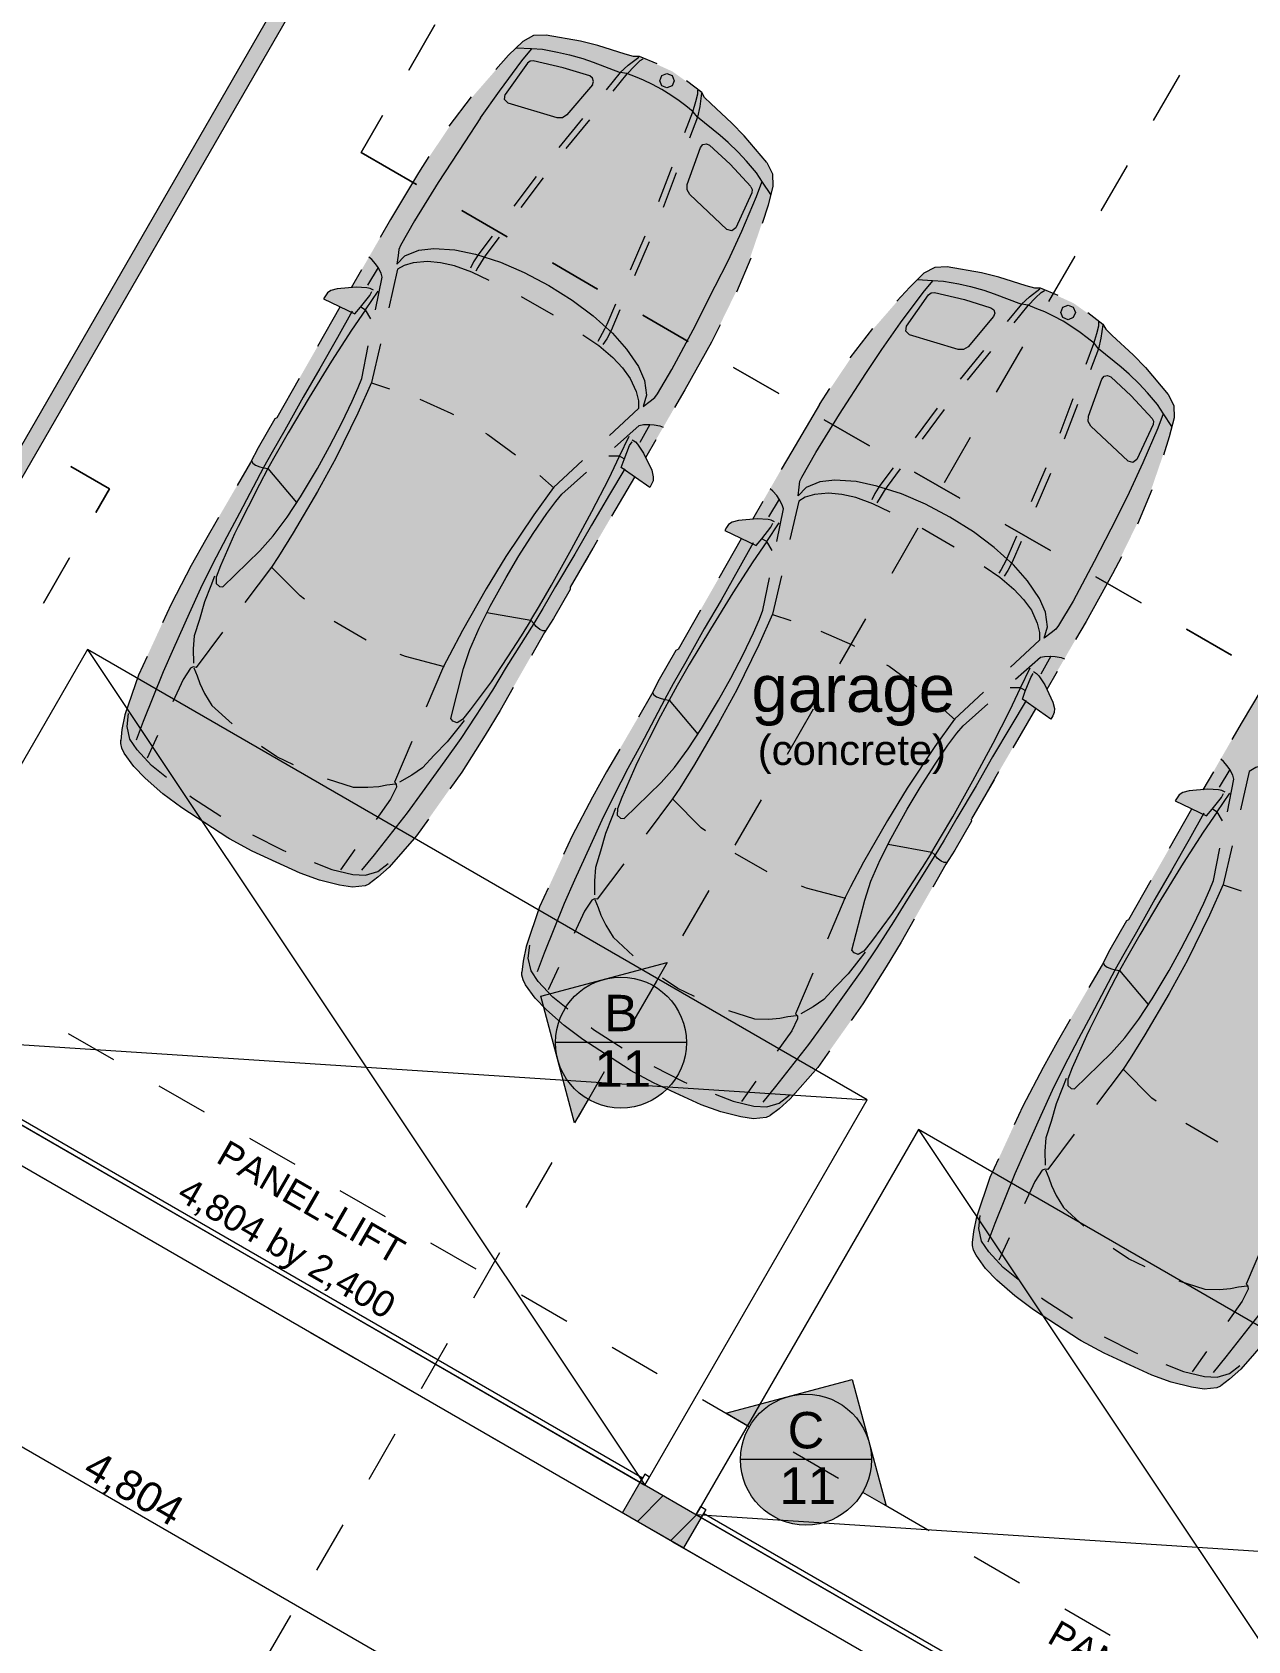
# Model space of a CAD drawing. Header units: millimetres. Extents: x -32670 to 167061, y -51554 to 64441.
# Drawn here: x 43859 to 50420, y -17517 to -8838 of the extents above; entities that cross this region are included whole.
import ezdxf
from ezdxf import colors
from ezdxf.entities.mleader import LeaderData, LeaderLine
from ezdxf.math import Vec2, Vec3

# ---------------------------------------------------------------- set-up
doc = ezdxf.new("R2010")
doc.units = ezdxf.units.MM
doc.layers.get('0').update_dxf_attribs({"color": 252})
doc.layers.add('M-HVAC-TEXT', color=4, linetype='Continuous')
doc.layers.add('PDF_FloorsRaised', color=252, linetype='Continuous')
doc.styles.add('18_100', font='romans.shx', dxfattribs={"width": 0.8})
doc.styles.add('PDF Arial', font='arial.ttf')

# ---------------------------------------------------------------- blocks, each defined once
blk = doc.blocks.new('A$C5C0F3808')
at = {"layer": 'PDF_FloorsRaised', "lineweight": 13}
for points in [[(-5485.2, 12756.4), (-2009.9, 18775.8), (-1932, 18730.8), (-5407.3, 12711.4)], [(-3952.8, 12454.1), (-3857.3, 12370.5), (-3756.4, 12293.6), (-3633.5, 12209.8), (-3506.7, 12132.1), (-3502.6, 12129.7), (-3498.4, 12127.4), (-3437.2, 12092.9), (-3375.2, 12059.7), (-3247.9, 11997.2), (-3117.5, 11941.7), (-3012.1, 11904.3), (-2903.8, 11876.3), (-2858.3, 11868.2), (-2812.2, 11867.3), (-2766.5, 11873.5), (-2756.4, 11877.5), (-2746.9, 11882.9), (-2745.9, 11883.6), (-2744.9, 11884.3), (-2697.6, 11919.8), (-2637.1, 11973.4), (-2488.5, 12143.3), (-2245.2, 12486.6), (-2119, 12686), (-2038.1, 12819.9), (-1797.8, 13239.9), (-1749.4, 13315.1), (-1658.9, 13471.8), (-1659.8, 13483.8), (-1312, 14079.9), (-1229.9, 14023.1), (-1219.9, 14040.5), (-1212.4, 14058.1), (-1211, 14080.6), (-1219.5, 14115.1), (-1252.1, 14183.9), (-1040.5, 14550), (-896.8, 14807.3), (-721.1, 15166.8), (-591.3, 15545.3), (-565.2, 15648.1), (-562.3, 15674.9), (-564.2, 15701.9), (-570.9, 15728.1), (-582.2, 15752.7), (-597.7, 15774.8), (-719.8, 15919), (-786.6, 15988.5), (-900.3, 16093.2), (-934.4, 16126.1), (-949.4, 16153.6), (-1108.4, 16267), (-1286.2, 16348), (-1317.5, 16347.2), (-1363, 16360.3), (-1510.5, 16406.5), (-1604.1, 16429.6), (-1790, 16463.2), (-1817, 16465.5), (-1843.9, 16463.1), (-1869.9, 16455.8), (-1894.2, 16443.9), (-1916, 16427.9), (-1992, 16354), (-2254.9, 16052.3), (-2478.3, 15720.4), (-2629.3, 15467.3), (-2840.5, 15101), (-2916.4, 15094.8), (-2950.6, 15084.9), (-2969.4, 15072.5), (-2980.8, 15057.2), (-2990.9, 15039.8), (-2900.7, 14997.2), (-3243, 14397.8), (-3253.9, 14392.6), (-3344.3, 14236), (-3385.3, 14156.4), (-3628.8, 13738.3), (-3704.4, 13601.3), (-3813.9, 13392.3), (-3989.6, 13009.9), (-4062.4, 12796.3), (-4078.6, 12717.1), (-4085.7, 12658.3), (-4086.1, 12649.5), (-4085.3, 12640.6), (-4082.8, 12628.4), (-4078.9, 12616.5), (-4072.9, 12602.6), (-4066, 12589.2), (-4014.1, 12517.7)], [(-1787.7, 11204.1), (-1692.3, 11120.5), (-1591.4, 11043.6), (-1468.5, 10959.8), (-1341.6, 10882.1), (-1337.5, 10879.7), (-1333.4, 10877.4), (-1272.1, 10842.9), (-1210.1, 10809.7), (-1082.9, 10747.2), (-952.4, 10691.7), (-847, 10654.3), (-738.7, 10626.3), (-693.3, 10618.2), (-647.2, 10617.3), (-601.4, 10623.5), (-591.3, 10627.5), (-581.8, 10632.9), (-580.8, 10633.6), (-579.8, 10634.3), (-532.6, 10669.8), (-472, 10723.4), (-323.5, 10893.3), (-80.2, 11236.6), (46.1, 11436), (127, 11569.9), (367.2, 11989.9), (415.7, 12065.1), (506.1, 12221.8), (505.2, 12233.8), (853.1, 12829.9), (935.1, 12773.1), (945.2, 12790.5), (952.7, 12808.1), (954, 12830.6), (945.5, 12865.1), (912.9, 12933.9), (1124.5, 13300), (1268.2, 13557.3), (1444, 13916.8), (1573.8, 14295.3), (1599.8, 14398), (1602.8, 14424.9), (1600.9, 14451.9), (1594.2, 14478.1), (1582.9, 14502.6), (1567.3, 14524.8), (1445.3, 14669), (1378.5, 14738.5), (1264.7, 14843.1), (1230.7, 14876), (1215.7, 14903.6), (1056.6, 15017), (878.9, 15098), (847.6, 15097.2), (802.1, 15110.2), (654.5, 15156.4), (560.9, 15179.6), (375.1, 15213.1), (348.1, 15215.5), (321.2, 15213), (295.1, 15205.8), (270.8, 15193.9), (249, 15177.9), (173.1, 15104), (-89.8, 14802.3), (-313.3, 14470.3), (-464.2, 14217.3), (-675.5, 13851), (-751.4, 13844.8), (-785.5, 13834.9), (-804.3, 13822.5), (-815.8, 13807.2), (-825.8, 13789.8), (-735.6, 13747.2), (-1078, 13147.8), (-1088.8, 13142.6), (-1179.3, 12986), (-1220.2, 12906.4), (-1463.8, 12488.3), (-1539.3, 12351.3), (-1648.8, 12142.3), (-1824.5, 11759.9), (-1897.3, 11546.3), (-1913.5, 11467.1), (-1920.6, 11408.3), (-1921, 11399.5), (-1920.3, 11390.6), (-1917.7, 11378.4), (-1913.8, 11366.5), (-1907.9, 11352.6), (-1900.9, 11339.2), (-1849.1, 11267.7)], [(643.9, 9745.7), (739.4, 9662.1), (840.3, 9585.2), (963.2, 9501.4), (1090, 9423.8), (1094.2, 9421.4), (1098.3, 9419), (1159.5, 9384.5), (1221.5, 9351.3), (1348.8, 9288.8), (1479.2, 9233.3), (1584.6, 9196), (1692.9, 9167.9), (1738.4, 9159.8), (1784.5, 9158.9), (1830.2, 9165.1), (1840.4, 9169.1), (1849.8, 9174.5), (1850.8, 9175.2), (1851.8, 9175.9), (1899.1, 9211.4), (1959.6, 9265), (2108.2, 9434.9), (2351.5, 9778.2), (2477.7, 9977.6), (2558.6, 10111.5), (2798.9, 10531.5), (2847.3, 10606.7), (2937.8, 10763.4), (2936.9, 10775.4), (3284.8, 11371.5), (3366.8, 11314.7), (3376.8, 11332.2), (3384.4, 11349.7), (3385.7, 11372.2), (3377.2, 11406.7), (3344.6, 11475.5), (3556.2, 11841.7), (3699.9, 12098.9), (3875.6, 12458.4), (4005.4, 12836.9), (4031.5, 12939.6), (4034.4, 12966.5), (4032.5, 12993.5), (4025.8, 13019.7), (4014.5, 13044.3), (3999, 13066.4), (3877, 13210.6), (3810.1, 13280.1), (3696.4, 13384.7), (3662.3, 13417.7), (3647.3, 13445.2), (3488.3, 13558.6), (3310.5, 13639.6), (3279.2, 13638.8), (3233.7, 13651.9), (3086.2, 13698.1), (2992.6, 13721.2), (2806.7, 13754.8), (2779.8, 13757.1), (2752.8, 13754.7), (2726.8, 13747.4), (2702.5, 13735.5), (2680.7, 13719.5), (2604.7, 13645.6), (2341.8, 13343.9), (2118.4, 13012), (1967.4, 12758.9), (1756.2, 12392.6), (1680.3, 12386.4), (1646.1, 12376.5), (1627.3, 12364.2), (1615.9, 12348.8), (1605.8, 12331.4), (1696, 12288.8), (1353.7, 11689.5), (1342.8, 11684.2), (1252.4, 11527.6), (1211.4, 11448), (967.9, 11030), (892.3, 10892.9), (782.8, 10683.9), (607.1, 10301.5), (534.3, 10088), (518.1, 10008.7), (511, 9950), (510.6, 9941.1), (511.4, 9932.2), (513.9, 9920), (517.8, 9908.1), (523.8, 9894.2), (530.8, 9880.8), (582.6, 9809.3)], [(-1562.4, 10721.4), (-1469, 10684), (-1368.8, 10674.5), (-1270, 10693.5), (-1180.5, 10739.6), (-1107.7, 10809.1), (-1057.4, 10896.2), (-1033.6, 10994), (-1038.4, 11094.5), (-1071.3, 11189.6), (-1129.7, 11271.6), (-1208.8, 11333.8), (-1135.6, 11460.6), (-1818.6, 11277.6), (-1635.6, 10594.6)], [(-693.3, 8954.4), (-730.7, 8861), (-740.3, 8760.8), (-721.2, 8662), (-675.1, 8572.6), (-605.7, 8499.8), (-518.5, 8449.4), (-420.7, 8425.7), (-320.2, 8430.5), (-225.1, 8463.4), (-143.1, 8521.8), (-80.9, 8600.9), (45.9, 8527.7), (-137.1, 9210.7), (-820.1, 9027.7)], [(-1282.1, 8655.7), (-953.2, 8465.9), (-1048.2, 8301.3), (-1377.1, 8491.2)]]:
    blk.add_hatch(color=7, dxfattribs=at).paths.add_polyline_path(points)
at = {"layer": 'PDF_FloorsRaised', "color": 7, "lineweight": 13}
for points in [[(-6437.9, 22706.4), (-11328.1, 14236.4), (-11328, 14236.4), (6321.2, 4046.6), (11211.2, 12516.5)], [(-5485.2, 12756.4), (-5407.3, 12711.4), (-1932, 18730.8), (-2009.9, 18775.8), (-4803.2, 20388.5), (-4848.2, 20310.6), (-2054.9, 18697.8), (-5429, 12851), (-10286.6, 15655.6), (-10349.8, 15567.8), (-5492.2, 12763.3)], [(-2530.8, 16273.7), (-2389.7, 16518.1)], [(-1098.3, 16216.8), (-1109.7, 16189.2), (-1137.4, 16177.7), (-1165, 16189.2), (-1176.5, 16216.8), (-1165, 16244.5), (-1137.4, 16255.9), (-1109.7, 16244.5)], [(-2489, 15657.5), (-2787.2, 15829.7), (-2671.9, 16029.3), (-2787.2, 15829.7)], [(-2000.2, 15375.3), (-2244.6, 15516.4)], [(-1511.4, 15093.1), (-1755.8, 15234.2)], [(626.7, 14981), (632.1, 14962.4), (625.1, 14944.4), (487.8, 14782), (463.8, 14766.3), (435.2, 14766.4), (171.3, 14845.9), (151.5, 14864.9), (155.4, 14891.9), (275.1, 15061.5), (288.8, 15072.2), (306.2, 15073.5), (467.7, 15037.2), (611.1, 14992.4)], [(-1022.6, 14810.8), (-1267, 14952)], [(1066.8, 14966.8), (1055.3, 14939.2), (1027.7, 14927.7), (1000, 14939.2), (988.6, 14966.8), (1000, 14994.5), (1027.7, 15005.9), (1055.3, 14994.5)], [(-533.8, 14528.6), (-778.2, 14669.7)], [(1258.1, 14618.8), (1368.7, 14517), (1480.8, 14395.3), (1488.4, 14379.7), (1486, 14362.4), (1399, 14173.9), (1377.5, 14157.1), (1351.2, 14164.7), (1150.4, 14353.5), (1136, 14378.2), (1137.6, 14406.8), (1209.6, 14606.9), (1221.7, 14622.1), (1240.5, 14626.7)], [(-44.9, 14246.4), (-289.3, 14387.5)], [(443.9, 13964.2), (199.5, 14105.3)], [(932.7, 13681.9), (688.3, 13823.1)], [(-4361.1, 13643.5), (-4502.2, 13399.1)], [(1421.5, 13399.7), (1177.1, 13540.8)], [(1910.3, 13117.5), (1665.9, 13258.6)], [(-5465, 11070.7), (-1256.1, 8640.7), (-56.1, 10719.2), (-4265, 13149.2)], [(-5439, 11055.7), (-1282.1, 8655.7), (-1269.6, 8677.4), (-5426.5, 11077.4)], [(-979.2, 8480.9), (3229.7, 6050.9), (4429.7, 8129.3), (220.8, 10559.3)], [(-1282.1, 8655.7), (-1256.1, 8640.7), (-1231.1, 8684), (-1257.1, 8699)], [(-1282.1, 8655.7), (-953.2, 8465.9), (-1048.2, 8301.3), (-1377.1, 8491.2)], [(-953.2, 8465.9), (-979.2, 8480.9), (-954.2, 8524.2), (-928.2, 8509.2)], [(-953.2, 8465.9), (3203.7, 6065.9), (3216.2, 6087.5), (-940.7, 8487.5)]]:
    blk.add_lwpolyline(points, close=True, dxfattribs=at)
for points in [[(-1790, 16463.2), (-1857.1, 16460), (-1916, 16427.9), (-1992, 16354), (-2061.4, 16277.6)], [(-1190.9, 16308.2), (-1286.2, 16348), (-1317.5, 16347.2), (-1363, 16360.3), (-1510.5, 16406.5), (-1604.1, 16429.6), (-1790, 16463.2)], [(-2143.2, 16016.9), (-2041.7, 16160.8), (-1920, 16324), (-1868, 16386.9)], [(-1858.9, 16323.5), (-1876.2, 16322.2), (-1890, 16311.5), (-2009.7, 16142)], [(-1949.9, 16395), (-1868.8, 16390), (-1809, 16386.3), (-1727.3, 16371.2), (-1663.6, 16356.3), (-1591.3, 16336.3), (-1536.4, 16317.4), (-1389.7, 16260.8), (-1465.8, 16167.4)], [(-1540, 16194.4), (-1532.9, 16212.4), (-1538.3, 16231), (-1554, 16242.4), (-1697.4, 16287.2), (-1858.9, 16323.5)], [(-1427.9, 16161.1), (-1352.6, 16253.5), (-1313, 16295.1), (-1282.6, 16325.3), (-1264.9, 16335.7)], [(-950.6, 16149.1), (-960.3, 16078), (-973.2, 16020.3), (-995, 16049.6), (-1035.2, 16080.5), (-1071.6, 16109.2), (-1116.4, 16138.8), (-1164.7, 16169.5), (-1215.4, 16196), (-1263.5, 16220), (-1306.5, 16237.1), (-1353.4, 16256.5), (-1389.7, 16260.8), (-1346.1, 16300.8), (-1289.4, 16344.7)], [(1628.1, 16247.5), (1487, 16003.1)], [(-1540, 16194.4), (-1677.3, 16032), (-1701.2, 16016.3), (-1729.9, 16016.4)], [(-1040.4, 15937.4), (-998, 16048.8), (-981.8, 16103.9), (-970.9, 16145.3), (-970.7, 16165.8)], [(-597.7, 15774.8), (-719.8, 15919), (-786.6, 15988.5), (-900.3, 16093.2), (-934.4, 16126.1), (-949.4, 16153.6), (-1031.5, 16216.2)], [(-2313.6, 15971.3), (-2191.8, 16130)], [(-1729.9, 16016.4), (-1993.8, 16095.9), (-2013.5, 16114.9), (-2009.7, 16141.9)], [(-2143.2, 16016.9), (-2228.2, 15888), (-2371.5, 15667.5), (-2499.8, 15461.6), (-2574.6, 15328), (-2585, 15305.7), (-2588, 15273.8), (-2594.4, 15227.1), (-2551.3, 15272.3), (-2476.5, 15303), (-2396.1, 15312), (-2282, 15304), (-2170, 15280.4), (-2036.5, 15237.4), (-1907.4, 15182.4), (-1774.8, 15112.7), (-1648.2, 15032.8), (-1536, 14948.5), (-1432, 14854.4), (-1355.6, 14769.2), (-1291.6, 14674.3), (-1259.2, 14600.2), (-1248.4, 14520), (-1266, 14460.2), (-1228.7, 14489), (-1202.6, 14507.5), (-1188.4, 14527.7), (-1110.2, 14659.3), (-996.1, 14873.4), (-876.8, 15107.7), (-807.7, 15245.8), (-733.7, 15405.7), (-653.3, 15592.7), (-624.8, 15669.1)], [(-1718.5, 15857.3), (-1592.2, 16012.3)], [(-1680.6, 15851), (-1554.3, 16006.1)], [(-576.8, 15602.2), (-621.7, 15669.9), (-654.8, 15719.9), (-708.7, 15783.1), (-753.5, 15830.8), (-807, 15883.5), (-850.8, 15921.6), (-973.2, 16020.3), (-1016, 15907.7)], [(-2422.4, 15807.2), (-2478.3, 15720.4), (-2629.3, 15467.3), (-2685.2, 15370.3)], [(-679.1, 15612.4), (-766.1, 15423.9), (-787.6, 15407.1), (-813.9, 15414.7), (-1014.7, 15603.5), (-1029.1, 15628.3), (-1027.5, 15656.9), (-955.5, 15857), (-943.4, 15872.1), (-924.6, 15876.7), (-906.9, 15868.9), (-796.4, 15767), (-684.2, 15645.4)], [(-1111.5, 15750.4), (-1182.5, 15563.4)], [(-1087.1, 15720.7), (-1158.1, 15533.7)], [(-597.7, 15774.8), (-566.9, 15715.2), (-565.2, 15648.1), (-591.3, 15545.3), (-622.7, 15446.9)], [(1345.9, 15758.7), (1204.8, 15514.3)], [(-1961.2, 15539.4), (-1841.5, 15699.7)], [(-1923.3, 15533.1), (-1803.6, 15693.4)], [(-684.2, 15645.3), (-676.7, 15629.7), (-679.1, 15612.4)], [(-2080.8, 15379.1), (-2152.9, 15282.5), (-2180.6, 15239.2), (-2197.2, 15206.1)], [(-2042.9, 15372.8), (-2114.2, 15277.3), (-2129.7, 15255.2), (-2157.8, 15209.6), (-2169.1, 15190)], [(-1257.6, 15378.1), (-1336.6, 15194.4)], [(-1233.2, 15348.4), (-1312.2, 15164.7)], [(-2785.1, 15197.1), (-2841, 15100.2)], [(-2709.5, 14981.7), (-2673.8, 15156.9), (-2680.4, 15178.9), (-2696.6, 15208.9), (-2754, 15114.3)], [(-2696.6, 15208.9), (-2709.9, 15228.3), (-2730.4, 15253), (-2745.5, 15265.8)], [(-2097.5, 15139.2), (-2190.5, 15184.2), (-2283.6, 15217.5), (-2359.1, 15234.2), (-2429.8, 15241.5), (-2506.5, 15233.9), (-2556.3, 15219.3), (-2591.1, 15199.4), (-2639, 14991.5)], [(-685.4, 15260.2), (-761.9, 15075.4)], [(375, 15213.1), (308, 15210), (249, 15177.9), (173.1, 15104), (103.6, 15027.6)], [(974.2, 15058.2), (878.9, 15098), (847.6, 15097.2), (802.1, 15110.2), (654.5, 15156.4), (560.9, 15179.6), (375.1, 15213.1)], [(1063.7, 15269.9), (922.6, 15025.5)], [(-2721.2, 15086.3), (-2739.2, 15095.4), (-2756.5, 15099), (-2814.8, 15103.1), (-2916.4, 15094.8), (-2950.6, 15084.9), (-2969.4, 15072.5), (-2980.8, 15057.2), (-2990.9, 15039.8), (-2821.6, 14959.8), (-2790.9, 14994.9), (-2741.5, 15058), (-2730.1, 15079.8)], [(1540.3, 14419.1), (1511.8, 14342.7), (1431.3, 14155.7), (1357.4, 13995.8), (1288.3, 13857.7), (1169, 13623.4), (1054.9, 13409.3), (976.6, 13277.7), (962.4, 13257.5), (936.3, 13239), (899.1, 13210.2), (916.6, 13270), (905.9, 13350.2), (873.5, 13424.3), (809.5, 13519.2), (733.1, 13604.4), (629, 13698.5), (516.8, 13782.8), (390.3, 13862.7), (257.7, 13932.4), (128.6, 13987.4), (-4.9, 14030.4), (-116.9, 14054), (-231.1, 14062), (-311.4, 14053), (-386.2, 14022.3), (-429.3, 13977.1), (-422.9, 14023.8), (-420, 14055.7), (-409.6, 14078), (-334.7, 14211.6), (-206.4, 14417.5), (-63.1, 14637.9), (21.9, 14766.9), (123.4, 14910.8), (245.1, 15074), (297.1, 15136.9)], [(215.2, 15144.9), (296.2, 15139.9), (356.1, 15136.2), (437.8, 15121.2), (501.4, 15106.3), (573.8, 15086.3), (628.7, 15067.4), (775.4, 15010.8), (699.2, 14917.3)], [(-2788.8, 14996.3), (-2763.7, 14981.7), (-2696.1, 15080.9)], [(-1924.7, 15053), (-1751.5, 14953)], [(737.2, 14911.1), (812.5, 15003.5), (852.1, 15045.1), (882.5, 15075.2), (900.2, 15085.7)], [(1214.4, 14899.1), (1204.8, 14828), (1191.9, 14770.3), (1170.1, 14799.6), (1129.8, 14830.5), (1093.5, 14859.1), (1048.7, 14888.8), (1000.4, 14919.5), (949.6, 14945.9), (901.5, 14969.9), (858.5, 14987.1), (811.7, 15006.5), (775.4, 15010.8), (818.9, 15050.8), (875.7, 15094.7)], [(-2836.8, 14973.7), (-2916.1, 14832.4), (-3010.5, 14665), (-3100.7, 14509.4), (-3199.8, 14331.8), (-3268.1, 14213.8), (-3314.6, 14129.7), (-3444.2, 13883.3), (-3513.6, 13756.9), (-3589.3, 13608.3), (-3654.4, 13478.2), (-3715.8, 13343.3), (-3801.1, 13153.8), (-3856.9, 13028.6), (-3964.5, 12760.4), (-4002.3, 12659.6)], [(-2735.2, 14932.9), (-2763.7, 14981.7), (-2839.5, 14871), (-2947.5, 14704.6), (-3068.2, 14508), (-3182.2, 14317.2), (-3246.6, 14204), (-3291.1, 14125.1), (-3337.2, 14038), (-3397.7, 13917.4), (-3452.4, 13811.1), (-3470.5, 13773.2), (-3546.3, 13600.2), (-3570.1, 13539.1), (-3570.7, 13504.6), (-3552.4, 13488.9), (-3533.8, 13485.8), (-3334, 13681.2), (-3262, 13760.9), (-3187.7, 13862.4), (-3115.7, 13972.4), (-3023.8, 14125.2), (-2957.9, 14243.3), (-2891.5, 14371.3), (-2835.7, 14487.6), (-2803.1, 14561.6), (-2785, 14610.6), (-2749.4, 14785.8)], [(-2902.1, 14994.7), (-3022.6, 14783.7)], [(-1415.5, 15010.6), (-1462.6, 14901.1), (-1474, 14876.7), (-1499.5, 14829.4), (-1510.8, 14809.9)], [(-1391.1, 14980.9), (-1438.7, 14870.2), (-1462.4, 14824.5), (-1482.7, 14793.7)], [(1133.5, 14966.2), (1215.7, 14903.6), (1230.7, 14876), (1264.7, 14843.1), (1378.5, 14738.5), (1445.3, 14669), (1567.3, 14524.8), (1598.1, 14465.1), (1599.8, 14398), (1573.8, 14295.3), (1542.3, 14196.9)], [(-1590.5, 14846.5), (-1505.1, 14788.5), (-1429.7, 14724.5), (-1377.5, 14667.4), (-1335.8, 14609.9), (-1304, 14539.6), (-1291.8, 14489.2), (-1291.6, 14449.2), (-1447.7, 14303.7)], [(-849.6, 14899.1), (-896.8, 14807.3), (-1040.5, 14550), (-1096.5, 14453.2)], [(-148.5, 14721.3), (-26.7, 14880)], [(1124.7, 14687.3), (1167, 14798.8), (1183.3, 14853.9), (1194.2, 14895.3), (1194.4, 14915.8)], [(-2683.9, 14796.6), (-2731.9, 14588.8), (-2806.6, 14423.4), (-2925.1, 14181.4), (-3023.8, 14001.5), (-3154.3, 13777.7), (-3233.7, 13650.7), (-3271.9, 13592.3), (-3415.3, 13401.4)], [(446.5, 14607.3), (572.9, 14762.3)], [(484.4, 14601), (610.8, 14756)], [(781.4, 14781), (640.3, 14536.6)], [(1588.2, 14352.2), (1543.3, 14419.9), (1510.2, 14469.9), (1456.4, 14533.1), (1411.6, 14580.8), (1358.1, 14633.5), (1314.3, 14671.6), (1191.9, 14770.3), (1149.1, 14657.6)], [(-3121.8, 14610), (-3242.4, 14399)], [(-2732.4, 14586.9), (-2634, 14555.2)], [(-2472, 14498), (-2303, 14423.1), (-2289.9, 14415.5)], [(-313.3, 14470.3), (-257.4, 14557.2)], [(1053.6, 14500.4), (982.5, 14313.4)], [(-313.3, 14470.4), (-464.2, 14217.3), (-520.1, 14120.3)], [(203.9, 14289.4), (323.5, 14449.7)], [(241.8, 14283.1), (361.4, 14443.4)], [(1078, 14470.7), (1006.9, 14283.7)], [(-3242.9, 14397.9), (-3253.9, 14392.6), (-3344.3, 14236), (-3385.3, 14156.4), (-3456.7, 14033.8)], [(-1420.9, 14237.8), (-1287, 14356.3), (-1264.7, 14361.5), (-1230.6, 14362.5), (-1283.8, 14265.5)], [(-1230.6, 14362.5), (-1207.2, 14360.6), (-1175.5, 14355.3), (-1156.9, 14348.7)], [(-2116.7, 14315.6), (-2103.6, 14308.1), (-1954, 14199.4)], [(-1368.6, 14176.4), (-1393.8, 14190.8), (-1341.7, 14298.9)], [(-1324.5, 14279.9), (-1307.7, 14268.9), (-1295.9, 14255.7), (-1263.2, 14207.2), (-1219.5, 14115.1), (-1211, 14080.6), (-1212.4, 14058.1), (-1219.9, 14040.5), (-1229.9, 14023.1), (-1383.9, 14129.7), (-1368.8, 14173.9), (-1338.9, 14248.2), (-1325.7, 14269)], [(-1196.6, 14280), (-1252.6, 14183.1)], [(499.2, 14292.2), (358.1, 14047.8)], [(-3379.9, 14166.7), (-3373, 14153.2), (-3358.7, 14142.3), (-3334.2, 14133.3), (-3313.8, 14129.3), (-3291.1, 14125.1), (-3136.4, 13940.8)], [(-1594, 14167.4), (-1750, 14021.9), (-1855.9, 13874.5), (-2006.3, 13650.9), (-2112.7, 13475.5), (-2241.2, 13250.5), (-2311.5, 13118.2), (-2343, 13056), (-2436.6, 12836.4)], [(-1791.5, 13249.7), (-1806.7, 13248.9), (-1823.3, 13255.9), (-1843.4, 13272.6), (-1857.3, 13290.9), (-1871.9, 13305.8), (-1825.9, 13383.8), (-1760.1, 13496.1), (-1651.8, 13690.3), (-1541.9, 13893), (-1451.8, 14069.8), (-1393.8, 14190.8), (-1450.4, 14191.1)], [(-4353.9, 14135.9), (-4146.1, 14015.9), (-4220, 13887.9), (-4146.1, 14015.9), (-4354.4, 14136.1)], [(-1364.2, 14123.5), (-1446.9, 13984.2), (-1544.7, 13818.7), (-1634.4, 13662.8), (-1738.7, 13488.2), (-1806.6, 13370), (-1856.2, 13287.8), (-2004.9, 13052.2), (-2079.6, 12929), (-2170.4, 12789.1), (-2250.6, 12667.7), (-2336.7, 12547.1), (-2458.2, 12378.5), (-2538.7, 12267.5), (-2717.2, 12040.2), (-2785.6, 11957.1)], [(-2109, 13347.6), (-1871.9, 13305.8), (-1924.4, 13222.4), (-1998.6, 13109.6), (-2063.3, 13009.1), (-2087, 12974.5), (-2199, 12822.3), (-2240, 12771.2), (-2269.6, 12753.4), (-2292.3, 12761.4), (-2304.3, 12775.9), (-2234.9, 13046.7), (-2202, 13148.8), (-2151.2, 13264), (-2091.9, 13381.3), (-2005.6, 13537.3), (-1936.2, 13653.4), (-1858.6, 13775), (-1785.8, 13881.4), (-1737.9, 13946.6), (-1704.6, 13986.8), (-1570.7, 14105.3)], [(-1823.4, 14087.8), (-1746.7, 14018.6)], [(-1313.4, 14077.5), (-1435.9, 13867.6)], [(84.3, 14129.1), (12.2, 14032.5), (-15.5, 13989.2), (-32.1, 13956.1)], [(122.2, 14122.8), (50.9, 14027.3), (35.4, 14005.2), (7.2, 13959.6), (-4.1, 13940)], [(907.5, 14128.1), (828.5, 13944.4)], [(931.9, 14098.4), (852.9, 13914.7)], [(-531.6, 13958.9), (-544.9, 13978.3), (-565.4, 14003), (-580.4, 14015.8)], [(67.6, 13889.2), (-25.4, 13934.2), (-118.5, 13967.5), (-194.1, 13984.2), (-264.7, 13991.5), (-341.5, 13983.9), (-391.2, 13969.3), (-426, 13949.4), (-473.9, 13741.5)], [(1479.7, 14010.2), (1403.2, 13825.4)], [(-620, 13947.1), (-675.9, 13850.2)], [(-544.4, 13731.7), (-508.7, 13906.9), (-515.4, 13928.9), (-531.6, 13958.9), (-589, 13864.3)], [(-3557.4, 13861), (-3628.8, 13738.3), (-3704.4, 13601.3), (-3813.9, 13392.3), (-3860, 13292)], [(-556.1, 13836.3), (-574.1, 13845.4), (-591.4, 13849), (-649.7, 13853.1), (-751.4, 13844.8), (-785.5, 13834.9), (-804.3, 13822.5), (-815.8, 13807.2), (-825.8, 13789.8), (-656.6, 13709.8), (-625.9, 13744.9), (-576.4, 13808), (-565, 13829.8)], [(-623.8, 13746.3), (-598.6, 13731.7), (-531.1, 13830.9)], [(217, 13803.4), (75.9, 13559)], [(240.3, 13803), (413.5, 13703)], [(-671.7, 13723.7), (-751, 13582.4), (-845.5, 13415), (-935.7, 13259.4), (-1034.7, 13081.8), (-1103.1, 12963.8), (-1149.5, 12879.7), (-1279.2, 12633.3), (-1348.5, 12506.9), (-1424.3, 12358.3), (-1489.4, 12228.2), (-1550.8, 12093.3), (-1636, 11903.8), (-1691.8, 11778.6), (-1799.5, 11510.4), (-1837.2, 11409.6)], [(-1512.2, 13738), (-1581.4, 13618.2)], [(-570.1, 13682.9), (-598.6, 13731.7), (-674.4, 13621), (-782.5, 13454.6), (-903.1, 13258), (-1017.1, 13067.2), (-1081.5, 12954), (-1126.1, 12875.1), (-1172.1, 12788), (-1232.6, 12667.4), (-1287.3, 12561.1), (-1305.5, 12523.2), (-1381.2, 12350.2), (-1405, 12289.1), (-1405.6, 12254.6), (-1387.3, 12238.9), (-1368.7, 12235.8), (-1169, 12431.2), (-1097, 12510.9), (-1022.6, 12612.4), (-950.6, 12722.4), (-858.7, 12875.2), (-792.9, 12993.3), (-726.4, 13121.3), (-670.7, 13237.6), (-638.1, 13311.6), (-620, 13360.6), (-584.3, 13535.8)], [(-737, 13744.7), (-857.6, 13533.7)], [(749.5, 13760.6), (702.4, 13651.1), (691.1, 13626.7), (665.6, 13579.4), (654.3, 13559.9)], [(773.9, 13730.9), (726.3, 13620.2), (702.6, 13574.5), (682.3, 13543.7)], [(-1536.7, 13694.8), (-1659.2, 13484.9)], [(1315.5, 13649.1), (1268.2, 13557.3), (1124.5, 13300), (1068.5, 13203.2)], [(-3579.3, 13543.1), (-3600, 13491.8), (-3633.4, 13405.3), (-3660.3, 13309.8), (-3688.3, 13221.4), (-3694.1, 13151.2), (-3693.3, 13074.6)], [(-3093.6, 13419.2), (-3116.8, 13437), (-3271.9, 13592.3)], [(-518.9, 13546.6), (-566.8, 13338.8), (-641.5, 13173.4), (-760, 12931.4), (-858.7, 12751.5), (-989.2, 12527.7), (-1068.7, 12400.7), (-1106.9, 12342.3), (-1250.2, 12151.4)], [(574.5, 13596.5), (660, 13538.5), (735.3, 13474.5), (787.6, 13417.4), (829.3, 13359.9), (861, 13289.6), (873.3, 13239.2), (873.4, 13199.2), (717.4, 13053.7)], [(-1659.8, 13483.9), (-1658.9, 13471.8), (-1749.4, 13315.1), (-1797.8, 13239.9), (-1868.3, 13116.7)], [(-2760.8, 13199), (-2934.2, 13298.7)], [(-956.8, 13360), (-1077.3, 13149)], [(-567.3, 13336.9), (-469, 13305.2)], [(-65.2, 13314.6), (-206.3, 13070.2)], [(-3535.4, 13241.5), (-3678.8, 13050.6), (-3693.6, 13054.1), (-3708.1, 13046.9), (-3747.8, 12987.3), (-3803.6, 12865.4)], [(-307, 13248), (-137.9, 13173.1), (-124.9, 13165.5)], [(5729.1, 2871.1), (5664.2, 2908.6), (5499.6, 3003.6), (2451.7, 4763.3), (-1705.2, 7163.4), (-2034.1, 7353.2), (-6191, 9753.2), (-6884.2, 10153.4), (-6962.1, 10198.4), (-11820.5, 13003.5), (-11985.1, 13098.5), (-12050, 13136)], [(-4265, 13149.2), (-1256.1, 8640.7)], [(-3943.5, 13110.2), (-3989.6, 13009.9), (-4062.4, 12796.3), (-4078.6, 12717.1), (-4085.7, 12658.3)], [(-2337.1, 13054.8), (-2549.3, 13110.7), (-2576.4, 13121.8)], [(-1077.8, 13147.9), (-1088.8, 13142.6), (-1179.3, 12986), (-1220.2, 12906.4), (-1291.7, 12783.8)], [(744.1, 12987.8), (878, 13106.3), (900.3, 13111.5), (934.4, 13112.5), (881.2, 13015.5)], [(934.4, 13112.5), (957.9, 13110.6), (989.6, 13105.3), (1008.1, 13098.7)], [(-3690.9, 13049.9), (-3673, 13007.2), (-3658.5, 12965.3), (-3632.8, 12911.6), (-3593.3, 12846.1), (-3484.6, 12746.5)], [(48.4, 13065.6), (61.4, 13058.1), (211, 12949.4)], [(796.4, 12926.4), (771.3, 12940.8), (823.3, 13048.9)], [(840.5, 13029.9), (857.4, 13018.9), (869.1, 13005.7), (901.9, 12957.2), (945.5, 12865.1), (954, 12830.6), (952.7, 12808.1), (945.2, 12790.5), (935.1, 12773.1), (781.2, 12879.7), (796.3, 12923.9), (826.2, 12998.2), (839.4, 13019)], [(968.5, 13030), (912.5, 12933.1)], [(2174.3, 13098.8), (2118.4, 13012), (1967.4, 12758.9), (1911.5, 12662)], [(-1967.6, 12943.1), (-2038.1, 12819.9), (-2119, 12686), (-2245.2, 12486.6), (-2309.1, 12396.5)], [(373.6, 11999.7), (358.4, 11998.9), (341.8, 12005.9), (321.7, 12022.6), (307.8, 12040.9), (293.1, 12055.8), (339.2, 12133.8), (405, 12246.1), (513.2, 12440.3), (623.1, 12643), (713.2, 12819.8), (771.3, 12940.8), (714.7, 12941.1)], [(-1214.9, 12916.7), (-1207.9, 12903.2), (-1193.6, 12892.3), (-1169.1, 12883.3), (-1148.7, 12879.3), (-1126.1, 12875.1), (-971.3, 12690.8)], [(800.9, 12873.5), (718.1, 12734.2), (620.4, 12568.7), (530.7, 12412.8), (426.4, 12238.2), (358.4, 12120), (308.8, 12037.8), (160.2, 11802.2), (85.4, 11679), (-5.3, 11539.1), (-85.5, 11417.7), (-171.6, 11297.1), (-293.1, 11128.5), (-373.7, 11017.5), (-552.1, 10790.2), (-620.5, 10707.1)], [(571.1, 12917.4), (415, 12771.9), (309.1, 12624.5), (158.8, 12400.9), (52.4, 12225.5), (-76.2, 12000.5), (-146.5, 11868.2), (-178, 11806), (-271.6, 11586.4)], [(56.1, 12097.6), (293.1, 12055.8), (240.7, 11972.4), (166.5, 11859.6), (101.8, 11759.1), (78.1, 11724.5), (-33.9, 11572.3), (-75, 11521.2), (-104.5, 11503.4), (-127.3, 11511.4), (-139.3, 11525.9), (-69.9, 11796.7), (-36.9, 11898.8), (13.9, 12014), (73.1, 12131.3), (159.5, 12287.3), (228.8, 12403.4), (306.5, 12525), (379.3, 12631.4), (427.1, 12696.6), (460.5, 12736.8), (594.4, 12855.3)], [(-3838.1, 12458.5), (-3918.6, 12523.2), (-3997.4, 12607), (-4035.6, 12665.3), (-4051.4, 12733.3), (-4043, 12802.5)], [(-2231.9, 12765.2), (-2265.9, 12721.6), (-2324.2, 12649.4), (-2393.4, 12578.4), (-2456, 12510), (-2513.9, 12469.8), (-2580.7, 12432.2)], [(-347.4, 12825.8), (-488.6, 12581.3)], [(341.7, 12837.8), (418.3, 12768.6)], [(851.7, 12827.5), (729.2, 12617.6)], [(-3886.9, 12683.6), (-3942.7, 12561.8)], [(-2424.7, 12233.3), (-2488.5, 12143.3), (-2637.1, 11973.4), (-2697.6, 11919.8), (-2744.9, 11884.3), (-2746.9, 11882.9), (-2766.5, 11873.5), (-2835.3, 11866.8), (-2903.8, 11876.3), (-3012.1, 11904.3), (-3117.5, 11941.7), (-3375.2, 12059.7), (-3498.4, 12127.4), (-3506.7, 12132.1), (-3756.4, 12293.6), (-3857.3, 12370.5), (-3952.8, 12454.1), (-4014.1, 12517.7), (-4066, 12589.2), (-4078.9, 12616.5), (-4085.3, 12640.6), (-4085.7, 12658.4)], [(-3153.2, 12525.8), (-3243.2, 12569.4), (-3326, 12625.5)], [(-2515, 12652.4), (-2608.7, 12432.8), (-2598.3, 12421.7), (-2597.2, 12405.6), (-2629, 12341.4), (-2706.6, 12232.1)], [(-1392.3, 12611), (-1463.8, 12488.3), (-1539.3, 12351.3), (-1648.8, 12142.3), (-1694.9, 12042)], [(1887.2, 12273.4), (1922.9, 12448.6), (1916.3, 12470.5), (1900.1, 12500.5), (1842.7, 12405.9)], [(1900.1, 12500.5), (1886.8, 12519.9), (1866.3, 12544.7), (1851.3, 12557.4)], [(2499.2, 12430.8), (2406.2, 12475.8), (2313.1, 12509.1), (2237.6, 12525.8), (2166.9, 12533.1), (2090.2, 12525.5), (2040.4, 12510.9), (2005.6, 12491), (1957.7, 12283.2)], [(-2603.3, 12422), (-2649.2, 12416.1), (-2692.7, 12407.7), (-2752, 12403.1), (-2828.5, 12404.6), (-2969.1, 12448.9)], [(628.4, 12444.8), (505.9, 12234.9)], [(652.8, 12488), (583.7, 12368.2)], [(1811.6, 12488.7), (1755.7, 12391.8)], [(-3544.9, 12246.7), (-3698.2, 12346), (-3711.7, 12356.8)], [(-928.6, 12169.2), (-951.8, 12187), (-1106.9, 12342.3)], [(-629.7, 12336.9), (-770.8, 12092.5)], [(1875.5, 12377.9), (1857.5, 12387), (1840.2, 12390.6), (1781.9, 12394.7), (1680.3, 12386.4), (1646.1, 12376.5), (1627.3, 12364.2), (1615.9, 12348.8), (1605.8, 12331.4), (1775.1, 12251.4), (1805.8, 12286.6), (1855.2, 12349.6), (1866.6, 12371.4)], [(1807.9, 12287.9), (1833, 12273.4), (1900.6, 12372.5)], [(-1414.3, 12293.1), (-1435, 12241.8), (-1468.3, 12155.3), (-1495.2, 12059.8), (-1523.2, 11971.4), (-1529.1, 11901.2), (-1528.3, 11824.6)], [(1759.9, 12265.4), (1680.6, 12124.1), (1586.2, 11956.7), (1496, 11801), (1396.9, 11623.4), (1328.6, 11505.5), (1282.2, 11421.4), (1152.5, 11174.9), (1083.1, 11048.5), (1007.4, 10900), (942.3, 10769.8), (880.9, 10634.9), (795.6, 10445.4), (739.8, 10320.2), (632.2, 10052), (594.4, 9951.2)], [(1861.5, 12224.5), (1833, 12273.4), (1757.2, 12162.6), (1649.2, 11996.2), (1528.5, 11799.6), (1414.5, 11608.8), (1350.1, 11495.7), (1305.6, 11416.8), (1259.6, 11329.6), (1199, 11209), (1144.3, 11102.7), (1126.2, 11064.9), (1050.4, 10891.8), (1026.6, 10830.7), (1026, 10796.2), (1044.3, 10780.5), (1062.9, 10777.4), (1262.7, 10972.8), (1334.7, 11052.5), (1409, 11154), (1481, 11264), (1572.9, 11416.8), (1638.8, 11534.9), (1705.3, 11663), (1761, 11779.2), (1793.6, 11853.3), (1811.7, 11902.2), (1847.3, 12077.4)], [(1694.6, 12286.4), (1574.1, 12075.3)], [(505.2, 12233.9), (506.1, 12221.8), (415.7, 12065.1), (367.2, 11989.9), (296.8, 11866.7)], [(-3193.1, 12057.4), (-3209.1, 12063.6), (-3371.9, 12146.8)], [(-2822.4, 12069), (-2900.1, 11959.8)], [(1912.8, 12088.3), (1864.9, 11880.4), (1790.1, 11715), (1671.6, 11473), (1572.9, 11293.1), (1442.4, 11069.3), (1363, 10942.3), (1324.8, 10883.9), (1181.4, 10693)], [(-3041.8, 11998.8), (-2945.5, 11961.4), (-2833.6, 11935), (-2763.9, 11931.1), (-2697.2, 11951.4), (-2641.4, 11993.3)], [(-1370.4, 11991.5), (-1513.7, 11800.6), (-1528.5, 11804.1), (-1543, 11796.9), (-1582.7, 11737.3), (-1638.5, 11615.4)], [(-595.7, 11949), (-769.1, 12048.7)], [(1474.9, 11901.6), (1354.3, 11690.6)], [(-1778.4, 11860.2), (-1824.5, 11759.9), (-1897.3, 11546.3), (-1913.5, 11467.1), (-1920.6, 11408.3)], [(-911.9, 11848.1), (-1053, 11603.7)], [(-172.1, 11804.8), (-384.3, 11860.7), (-411.3, 11871.8)], [(1864.3, 11878.5), (1962.7, 11846.8)], [(-1525.8, 11799.9), (-1507.9, 11757.2), (-1493.5, 11715.3), (-1467.7, 11661.6), (-1428.2, 11596.1), (-1319.5, 11496.5)], [(197.5, 11693.1), (127, 11569.9), (46.1, 11436), (-80.2, 11236.6), (-144, 11146.5)], [(1353.8, 11689.5), (1342.8, 11684.2), (1252.4, 11527.6), (1211.4, 11448), (1140, 11325.4)], [(-1673, 11208.5), (-1753.5, 11273.2), (-1832.3, 11357), (-1870.5, 11415.3), (-1886.4, 11483.3), (-1877.9, 11552.5)], [(-1562.4, 10721.4), (-1635.6, 10594.6), (-1818.6, 11277.6), (-1135.6, 11460.6), (-1208.8, 11333.8)], [(-66.8, 11515.2), (-100.9, 11471.6), (-159.1, 11399.4), (-228.4, 11328.4), (-290.9, 11260), (-348.8, 11219.8), (-415.6, 11182.2)], [(1216.8, 11458.4), (1223.7, 11444.8), (1238.1, 11433.9), (1262.5, 11424.9), (1282.9, 11420.9), (1305.6, 11416.8), (1460.3, 11232.4)], [(-579.8, 10634.3), (-581.8, 10632.9), (-601.4, 10623.5), (-670.2, 10616.8), (-738.7, 10626.3), (-847, 10654.3), (-952.4, 10691.7), (-1210.1, 10809.7), (-1333.4, 10877.4), (-1341.6, 10882.1), (-1591.4, 11043.6), (-1692.3, 11120.5), (-1787.7, 11204.1), (-1849.1, 11267.7), (-1900.9, 11339.2), (-1913.8, 11366.5), (-1920.3, 11390.6), (-1920.6, 11408.4)], [(-1721.9, 11433.6), (-1777.7, 11311.8)], [(-988.2, 11275.8), (-1078.2, 11319.4), (-1160.9, 11375.5)], [(-350, 11402.4), (-443.6, 11182.8), (-433.2, 11171.7), (-432.2, 11155.6), (-463.9, 11091.4), (-541.6, 10982.1)], [(3232.5, 11415.2), (3149.8, 11275.8), (3052, 11110.4), (2962.3, 10954.4), (2858, 10779.8), (2790.1, 10661.7), (2740.5, 10579.4), (2591.8, 10343.9), (2517.1, 10220.6), (2426.3, 10080.7), (2346.1, 9959.3), (2260, 9838.7), (2138.5, 9670.1), (2058, 9559.2), (1879.5, 9331.8), (1811.1, 9248.7)], [(-1194.1, 11359.3), (-1335.2, 11114.9)], [(-438.2, 11172), (-484.1, 11166.1), (-527.6, 11157.7), (-587, 11153.1), (-663.5, 11154.6), (-804.1, 11198.9)], [(1039.3, 11152.6), (967.9, 11030), (892.3, 10892.9), (782.8, 10683.9), (736.7, 10583.6)], [(-5465, 11070.7), (-56.1, 10719.2)], [(-4122.3, 10934.2), (-4366.7, 11075.3)], [(-1032, 11027.6), (-1739.2, 11027.6)], [(-1379.8, 10996.7), (-1533.2, 11096), (-1546.6, 11106.8)], [(-259.6, 10983.3), (-323.5, 10893.3), (-472, 10723.4), (-532.6, 10669.8), (-579.9, 10634.3)], [(-1476.3, 10870.5), (-1617.4, 10626.1)], [(-1028, 10807.4), (-1044.1, 10813.6), (-1206.8, 10896.8)], [(1503.1, 10710.9), (1479.9, 10728.6), (1324.8, 10883.9)], [(-3633.5, 10652), (-3877.9, 10793.1)], [(-657.4, 10819), (-735, 10709.8)], [(1017.4, 10834.8), (996.7, 10783.5), (963.3, 10696.9), (936.4, 10601.5), (908.4, 10513.1), (902.6, 10442.8), (903.4, 10366.2)], [(-876.8, 10748.8), (-780.4, 10711.4), (-668.5, 10685), (-598.9, 10681.1), (-532.1, 10701.4), (-476.4, 10743.3)], [(1835.9, 10490.6), (1662.5, 10590.3)], [(-3144.7, 10369.8), (-3389.1, 10510.9)], [(220.8, 10559.3), (3229.7, 6050.9)], [(1061.3, 10533.1), (917.9, 10342.3), (903.1, 10345.7), (888.6, 10338.6), (848.9, 10278.9), (793.1, 10157.1)], [(-1758.6, 10381.6), (-1899.7, 10137.2)], [(2108.2, 9434.9), (1959.6, 9265), (1899.1, 9211.4), (1851.8, 9175.9), (1849.8, 9174.5), (1830.2, 9165.1), (1761.4, 9158.5), (1692.9, 9167.9), (1584.6, 9196), (1479.2, 9233.3), (1221.5, 9351.3), (1098.3, 9419), (1090, 9423.8), (840.3, 9585.2), (739.4, 9662.1), (643.9, 9745.7), (582.6, 9809.3), (530.8, 9880.8), (517.8, 9908.1), (511.4, 9932.2), (511, 9950), (518.1, 10008.7), (534.3, 10088), (607.1, 10301.5), (653.2, 10401.9)], [(905.9, 10341.5), (923.7, 10298.8), (938.2, 10256.9), (963.9, 10203.2), (1003.4, 10137.7), (1112.1, 10038.2)], [(-4528.5, 10310.6), (-4284, 10169.5)], [(-2655.9, 10087.5), (-2900.3, 10228.7)], [(758.6, 9750.1), (678.1, 9814.9), (599.3, 9898.6), (561.1, 9956.9), (545.3, 10024.9), (553.7, 10094.1)], [(-4039.6, 10028.4), (-3795.2, 9887.3)], [(-2167, 9805.3), (-2411.5, 9946.4)], [(709.8, 9975.2), (654, 9853.4)], [(1443.5, 9817.4), (1353.5, 9861), (1270.7, 9917.2)], [(2081.7, 9944), (1988.1, 9724.4), (1998.4, 9713.3), (1999.5, 9697.2), (1967.7, 9633), (1890.1, 9523.7)], [(-2040.8, 9892.8), (-2181.9, 9648.4)], [(-3550.8, 9746.2), (-3306.4, 9605.1)], [(1993.4, 9713.6), (1947.5, 9707.8), (1904, 9699.3), (1844.7, 9694.7), (1768.2, 9696.2), (1627.6, 9740.6)], [(-1678.2, 9523.1), (-1922.6, 9664.2)], [(1051.9, 9538.3), (898.5, 9637.6), (885, 9648.5)], [(-3062, 9464), (-2817.6, 9322.9)], [(-2323, 9404), (-2464.1, 9159.6)], [(-1189.4, 9240.9), (-1433.8, 9382)], [(1403.6, 9349), (1387.6, 9355.3), (1224.8, 9438.4)], [(1554.9, 9290.4), (1651.2, 9253), (1763.1, 9226.7), (1832.8, 9222.8), (1899.5, 9243), (1955.3, 9284.9)], [(1774.3, 9360.7), (1696.7, 9251.4)], [(-693.3, 8954.4), (-820.1, 9027.7), (-137.1, 9210.7), (45.9, 8527.7), (-80.9, 8600.9)], [(-2573.2, 9181.7), (-2328.8, 9040.6)], [(-700.6, 8958.7), (-945, 9099.8)], [(-2605.2, 8915.2), (-2746.3, 8670.8)], [(-2084.3, 8899.5), (-1839.9, 8758.4)], [(-33.5, 8777.7), (-740.7, 8777.7)], [(-211.8, 8676.4), (-456.2, 8817.5)], [(-1595.5, 8617.3), (-1351.1, 8476.2)], [(-1157.5, 8583.8), (-1296.6, 8444.7)], [(277.1, 8394.2), (32.7, 8535.3)], [(-2887.4, 8426.3), (-3028.6, 8181.9)], [(-978.2, 8480.2), (-1117.3, 8341.2)], [(-979.2, 8480.9), (4429.7, 8129.3)], [(-1106.7, 8335.1), (-862.3, 8194)], [(765.9, 8112), (521.5, 8253.1)], [(-617.9, 8052.9), (-373.5, 7911.7)], [(-3169.7, 7937.5), (-3310.8, 7693.1)], [(1254.7, 7829.8), (1010.3, 7970.9)]]:
    blk.add_lwpolyline(points, dxfattribs=at)
for centre in [(-1385.6, 11027.6), (-387.1, 8777.7)]:
    blk.add_circle(centre, 353.6, dxfattribs=at)
at = {"layer": 'PDF_FloorsRaised', "color": 7, "lineweight": 13, "attachment_point": 7, "style": 'PDF Arial'}
for s, insert, char_height in [('garage', (-681.1, 12735.5), 252.64), ('(concrete)', (-647.5, 12476.9), 161.69), ('B', (-1477.1, 11089.1), 196.3), ('11', (-1528, 10789.1), 196.34), ('C', (-486.1, 8835.7), 196.3), ('11', (-529.5, 8539.1), 196.34)]:
    blk.add_mtext(s, dxfattribs=dict(at, insert=insert, char_height=char_height))
for s, insert, char_height, rotation in [('PANEL-LIFT', (-3578.2, 10385.5), 141.48, 329.99999), ('4,804 by 2,400', (-3810.7, 10148.4), 141.48, 329.99999), ('4,804', (-4313.3, 8669.1), 161.69, 329.99968), ('PANEL-LIFT', (907.7, 7795.6), 141.48, 329.99999)]:
    blk.add_mtext(s, dxfattribs=dict(at, insert=insert, char_height=char_height, rotation=rotation))

msp = doc.modelspace()

# ---------------------------------------------------------------- block references
msp.add_blockref('A$C5C0F3808', (48422.6, -25317.2))

# ---------------------------------------------------------------- leaders
at = {"layer": 'M-HVAC-TEXT'}
ml = msp.add_multileader_mtext('Standard', dxfattribs=at)
ml.set_content('{\\W1;\\C1;WC False Ceiling Invert Level= -200 mm}', color=256, style='18_100')
ml.set_leader_properties(color=45, linetype='ByLayer', lineweight=-1)
ml.build(insert=Vec2(0, 0))
ml.multileader.update_dxf_attribs({"has_text_frame": 1, "dogleg_length": 2, "arrow_head_size": 126, "scale": 50})
ctx = ml.context
ctx.base_point, ctx.scale, ctx.char_height, ctx.arrow_head_size, ctx.landing_gap_size, ctx.plane_origin, ctx.plane_x_axis, ctx.plane_y_axis = Vec3(57428.8, 12533.7, 0), 50, 140, 126, 70, Vec3(180498.8, -26906), Vec3(0.865908, -0.500204), Vec3(0.500204, 0.865908)
ctx.text_align_type = 1
notes = []
notes.append((ctx, [(1, (1, 1, 0), (60026.2, 11033.2, 0), (-0.865908, 0.500204), 386.3, [(1, [(61229.9, 12109.3)], 0, [])])]))
ctx.mtext.insert, ctx.mtext.text_direction, ctx.mtext.rotation, ctx.mtext.width, ctx.mtext.defined_height, ctx.mtext.alignment, ctx.mtext.flow_direction = Vec3(58595.2, 11940.7, 0), Vec3(0.865908, -0.500204), 5.759352, 2521.171, 614.7, 2, 5
ml = msp.add_multileader_mtext('Standard', dxfattribs=at)
ml.set_content('{\\W1;\\C1;Cupg False Ceiling Invert Level= -350 mm}', color=256, style='18_100')
ml.set_leader_properties(color=45, linetype='ByLayer', lineweight=-1)
ml.build(insert=Vec2(0, 0))
ml.multileader.update_dxf_attribs({"has_text_frame": 1, "dogleg_length": 2, "arrow_head_size": 126, "scale": 50})
ctx = ml.context
ctx.base_point, ctx.scale, ctx.char_height, ctx.arrow_head_size, ctx.landing_gap_size, ctx.plane_origin, ctx.plane_x_axis, ctx.plane_y_axis = Vec3(24962.3, 15290.1), 50, 140, 126, 70, Vec3(-95634.7, -22962.4, 0), Vec3(0.866562, 0.49907), Vec3(-0.49907, 0.866562)
ctx.text_align_type = 1
notes.append((ctx, [(1, (1, 1, 0), (24627.5, 15097.3), (0.866562, 0.49907), 386.3, [(1, [(23685.2, 15896.8, 0)], 0, [])])]))
ctx.mtext.insert, ctx.mtext.text_direction, ctx.mtext.rotation, ctx.mtext.width, ctx.mtext.alignment, ctx.mtext.flow_direction = Vec3(25837.2, 15874.8), Vec3(0.866562, 0.49907), 0.522525, 2048.067, 2, 5
ml = msp.add_multileader_mtext('Standard', dxfattribs=at)
ml.set_content('{\\W1;\\C1;WC-3 False Ceiling Invert Level= -450 mm}', color=256, style='18_100')
ml.set_leader_properties(color=45, linetype='ByLayer', lineweight=-1)
ml.build(insert=Vec2(0, 0))
ml.multileader.update_dxf_attribs({"has_text_frame": 1, "dogleg_length": 2, "arrow_head_size": 126, "scale": 50})
ctx = ml.context
ctx.base_point, ctx.scale, ctx.char_height, ctx.arrow_head_size, ctx.landing_gap_size, ctx.plane_origin, ctx.plane_x_axis, ctx.plane_y_axis = Vec3(16204.2, 13061.1), 50, 140, 126, 70, Vec3(111527.6, 99474.7, 0), Vec3(0.865482, 0.500939), Vec3(-0.500939, 0.865482)
ctx.text_align_type = 1
notes.append((ctx, [(0, (1, 1, 0), (15869.8, 12867.6), (0.865482, 0.500939), 386.3, [(1, [(15737.4, 12641.7, 0)], 0, [])])]))
ctx.mtext.insert, ctx.mtext.text_direction, ctx.mtext.rotation, ctx.mtext.width, ctx.mtext.alignment, ctx.mtext.flow_direction = Vec3(17118.3, 13671.1), Vec3(0.865482, 0.500939), 0.524684, 2048.067, 2, 5
ml = msp.add_multileader_mtext('Standard', dxfattribs=at)
ml.set_content('{\\W1;\\C1;WC-4 False Ceiling Invert Level= -250 mm}', color=256, style='18_100')
ml.set_leader_properties(color=45, linetype='ByLayer', lineweight=-1)
ml.build(insert=Vec2(0, 0))
ml.multileader.update_dxf_attribs({"has_text_frame": 1, "dogleg_length": 2, "arrow_head_size": 126, "scale": 50})
ctx = ml.context
ctx.base_point, ctx.scale, ctx.char_height, ctx.arrow_head_size, ctx.landing_gap_size, ctx.plane_origin, ctx.plane_x_axis, ctx.plane_y_axis = Vec3(10729.6, 5338.8), 50, 140, 126, 70, Vec3(106053.1, 91752.4, 0), Vec3(0.865482, 0.500939), Vec3(-0.500939, 0.865482)
ctx.text_align_type = 1
notes.append((ctx, [(1, (1, 1, 0), (12962.3, 6631.1), (-0.865482, -0.500939), 386.3, [(1, [(12741, 7846.9, 0)], 0, [])])]))
ctx.mtext.insert, ctx.mtext.text_direction, ctx.mtext.rotation, ctx.mtext.width, ctx.mtext.alignment, ctx.mtext.flow_direction = Vec3(11643.7, 5948.7), Vec3(0.865482, 0.500939), 0.524684, 2048.067, 2, 5
ml = msp.add_multileader_mtext('Standard', dxfattribs=at)
ml.set_content('Wall Decorative Indoor Unit\\PC.L= 3.6 kW\\PH.L= 4.0 kW\\PHxLxD= 290x870x230', color=256, style='18_100')
ml.set_leader_properties(color=45, linetype='ByLayer', lineweight=-1)
ml.build(insert=Vec2(0, 0))
ml.multileader.update_dxf_attribs({"has_text_frame": 1, "dogleg_length": 2, "arrow_head_size": 90, "scale": 50})
ctx = ml.context
ctx.base_point, ctx.scale, ctx.char_height, ctx.arrow_head_size, ctx.landing_gap_size, ctx.plane_origin, ctx.plane_x_axis, ctx.plane_y_axis = Vec3(38653.2, -9077.6), 50, 100, 90, 50, Vec3(-44197.4, 18299.1, 0), Vec3(0.865908, -0.500204), Vec3(0.500204, 0.865908)
notes.append((ctx, [(0, (1, 1, 0), (40454.3, -10118), (-0.865908, 0.500204), 311.4, [(0, [(40684.1, -10862.1)], 0, [])])]))
ctx.mtext.insert, ctx.mtext.text_direction, ctx.mtext.rotation, ctx.mtext.width, ctx.mtext.flow_direction = Vec3(38721.5, -9059.3), Vec3(0.865908, -0.500204), 5.759352, 1677.19, 5
ml = msp.add_multileader_mtext('Standard', dxfattribs=at)
ml.set_content('FCU-EW-04', color=256, style='18_100')
ml.set_leader_properties(color=45, linetype='ByLayer', lineweight=-1)
ml.build(insert=Vec2(0, 0))
ml.multileader.update_dxf_attribs({"has_text_frame": 1, "dogleg_length": 2, "arrow_head_size": 90, "scale": 50})
ctx = ml.context
ctx.base_point, ctx.scale, ctx.char_height, ctx.arrow_head_size, ctx.landing_gap_size, ctx.plane_origin, ctx.plane_x_axis, ctx.plane_y_axis = Vec3(41842.8, -11042.8), 50, 100, 90, 50, Vec3(108521.3, -71174.5, 0), Vec3(0.866222, -0.499659), Vec3(0.499659, 0.866222)
notes.append((ctx, [(0, (1, 1, 0), (41603.4, -10904.8), (0.866222, -0.499659), 276.3, [(0, [(41052.4, -11107.2)], 0, [])])]))
ctx.mtext.insert, ctx.mtext.text_direction, ctx.mtext.rotation, ctx.mtext.width, ctx.mtext.flow_direction = Vec3(41911.1, -11024.5), Vec3(0.866222, -0.499659), 5.759981, 1159.095, 5
for ctx, leaders in notes:
    for number, flags, end, landing, length, lines in leaders:
        leader = LeaderData()
        leader.index, (leader.has_last_leader_line, leader.has_dogleg_vector, leader.attachment_direction) = number, flags
        leader.last_leader_point, leader.dogleg_vector, leader.dogleg_length = Vec3(end), Vec3(landing), length
        for number, points, colour, breaks in lines:
            line = LeaderLine()
            line.index, line.vertices, line.color, line.breaks = number, Vec3.list(points), colors.encode_raw_color(colour), breaks
            leader.lines.append(line)
        ctx.leaders.append(leader)

doc.saveas('drawing.dxf')
